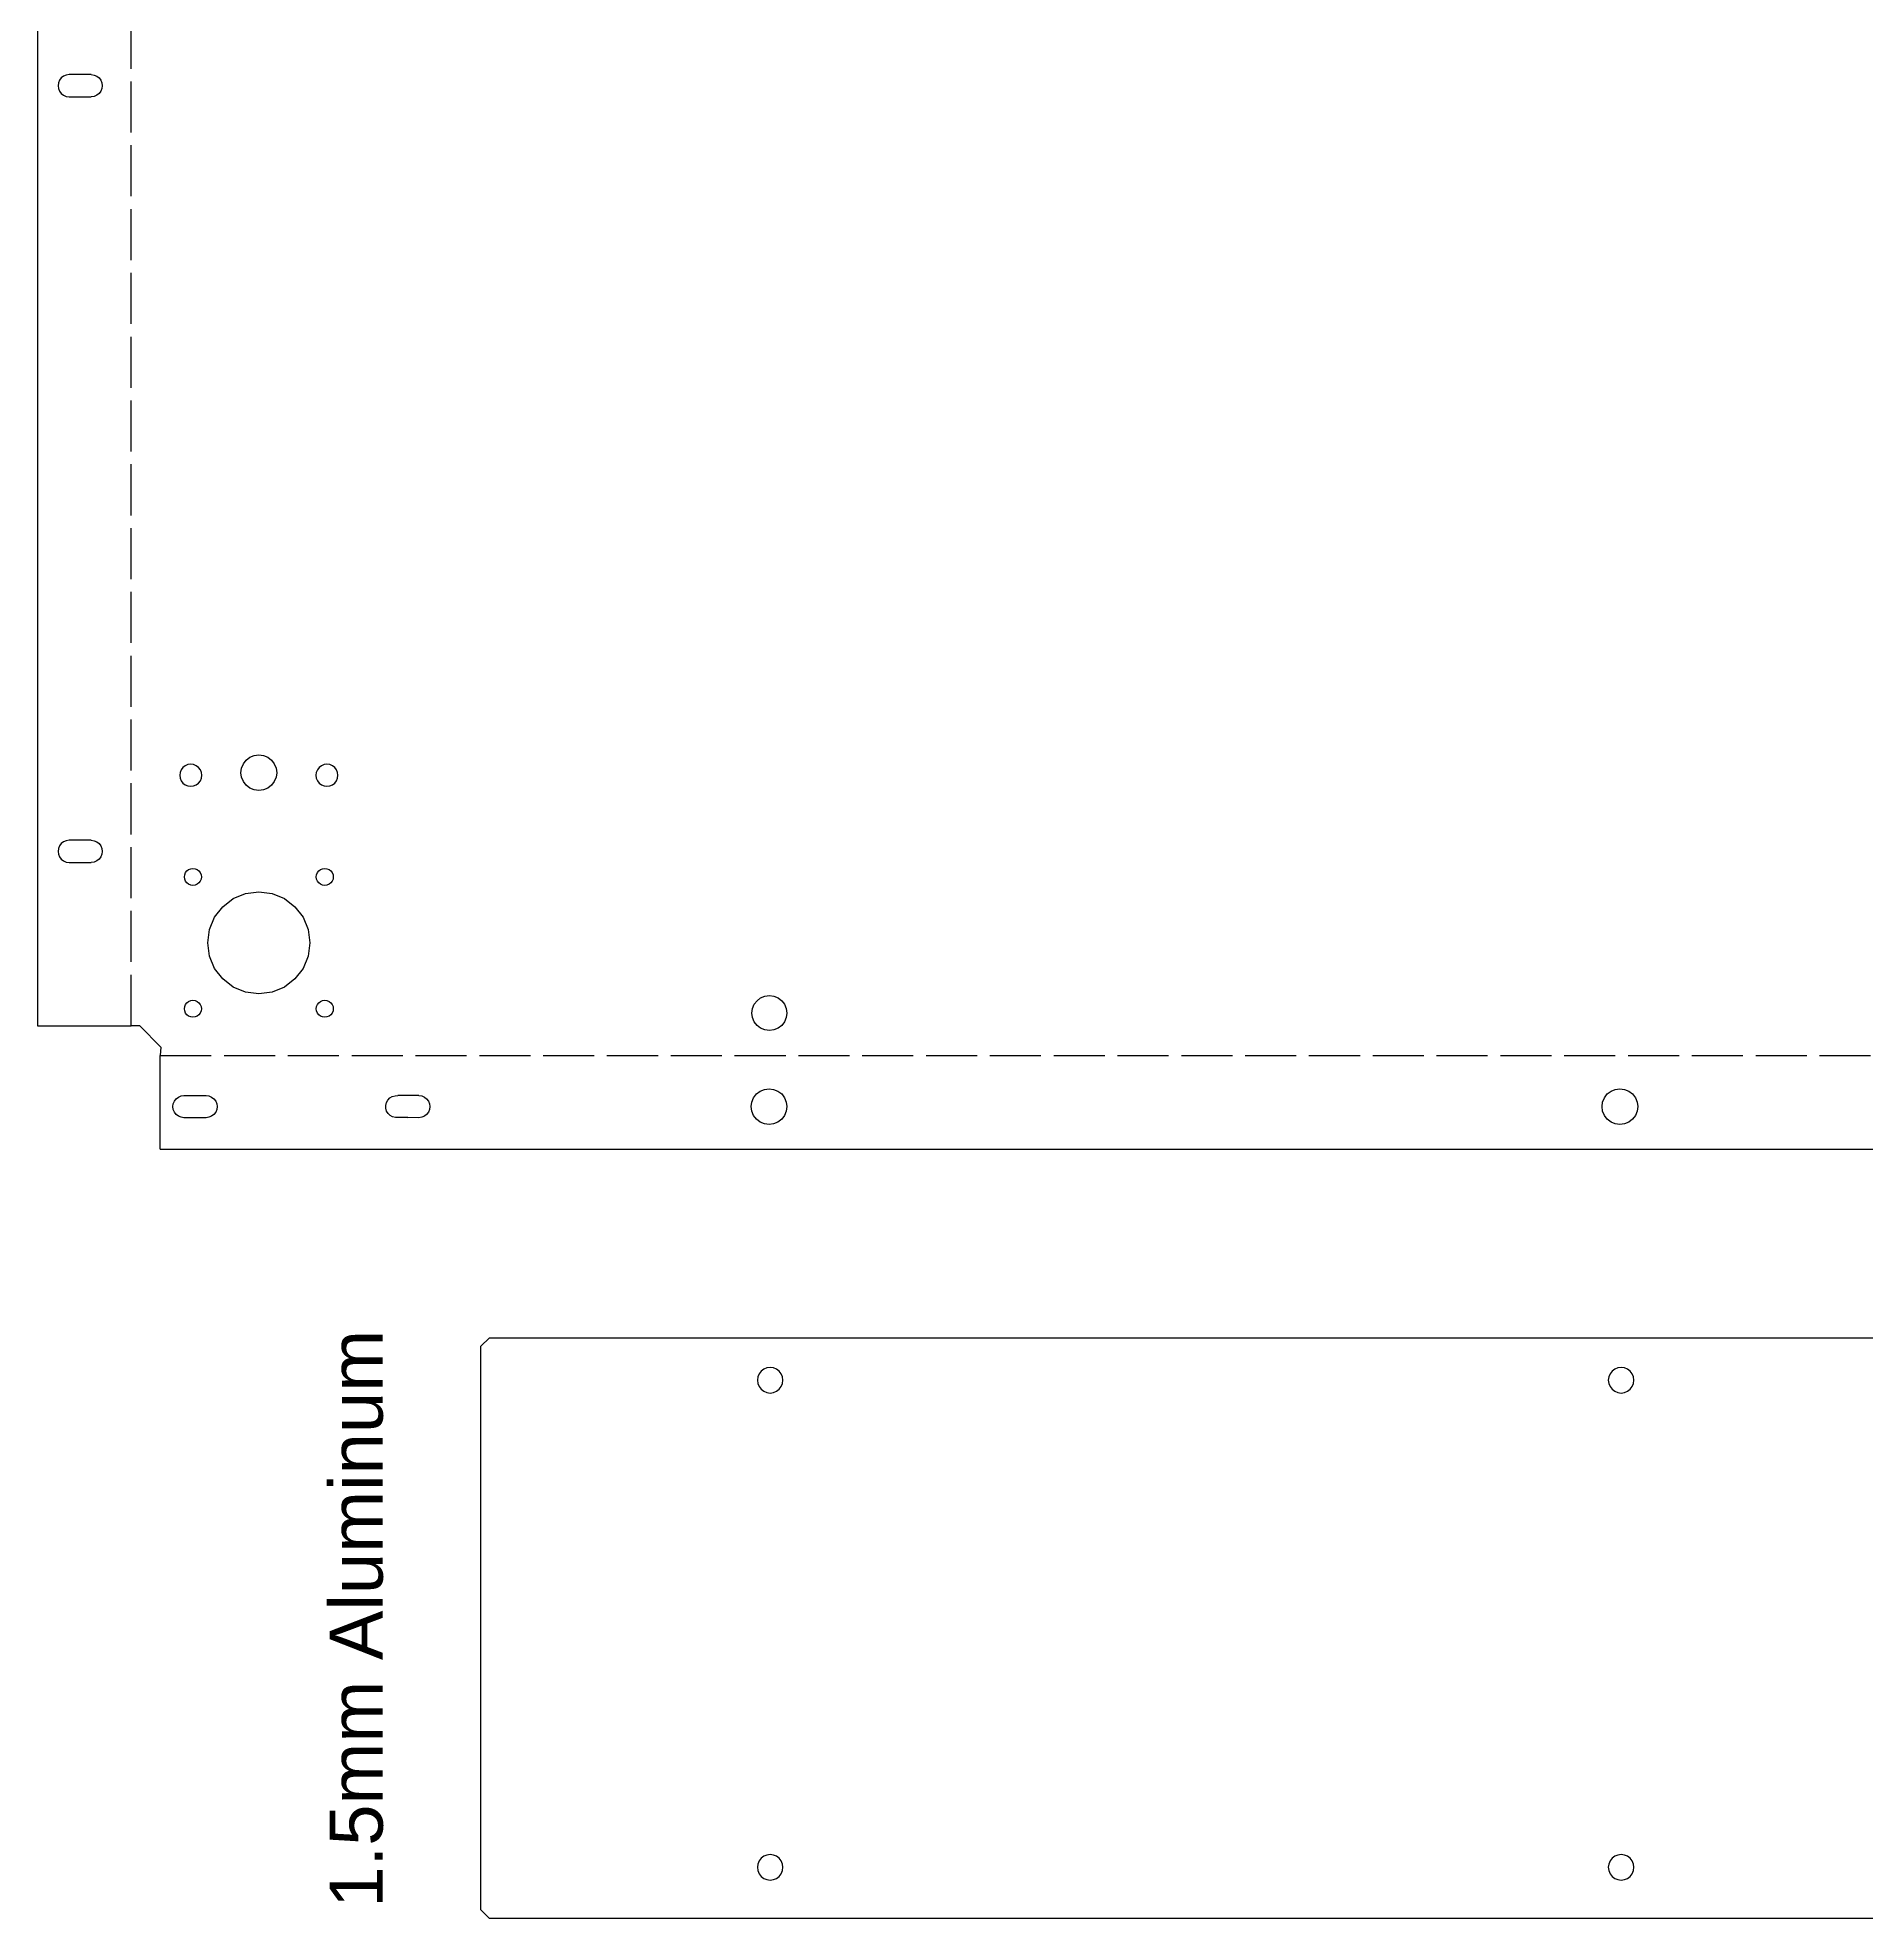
# Model space of a CAD drawing. Extents: x -1267 to 2080, y -21 to 4009.
# Drawn here: x -518.6 to -88.8, y 1127.5 to 1569.6 of the extents above; entities that cross this region are included whole.
import ezdxf

# ---------------------------------------------------------------- set-up
doc = ezdxf.new("R2010")
doc.units = 0
doc.linetypes.add('ACAD_ISO02W100', pattern=[15, 12, -3])
doc.layers.get('0').update_dxf_attribs({"true_color": 0xffffff})
doc.layers.add('Layer0', color=7, linetype='Continuous', true_color=0xffffff)
doc.styles.add('textstyle18', font='')
doc.styles.get('textstyle18').set_extended_font_data('Arial')

msp = doc.modelspace()

# ---------------------------------------------------------------- linework, layer by layer
at = {"layer": 'Layer0'}
for p, q in [((-518.63, 1969.18, 0.05), (-518.63, 1337.33, 0.05)), ((-511.9, 1560.84, 0.05), (-512.53, 1560.58, 0.05)), ((-511.23, 1560.93, 0.05), (-511.9, 1560.84, 0.05)), ((-508.63, 1560.93, 0.05), (-511.23, 1560.93, 0.05)), ((-506.03, 1560.93, 0.05), (-508.63, 1560.93, 0.05)), ((-506.03, 1560.93, 0.05), (-505.35, 1560.84, 0.05)), ((-505.35, 1560.84, 0.05), (-504.73, 1560.58, 0.05)), ((-513.74, 1559, 0.05), (-513.83, 1558.33, 0.05)), ((-513.83, 1558.33, 0.05), (-513.74, 1557.65, 0.05)), ((-513.48, 1559.63, 0.05), (-513.74, 1559, 0.05)), ((-513.74, 1557.65, 0.05), (-513.48, 1557.03, 0.05)), ((-513.06, 1560.17, 0.05), (-513.48, 1559.63, 0.05)), ((-513.48, 1557.03, 0.05), (-513.06, 1556.49, 0.05)), ((-512.53, 1560.58, 0.05), (-513.06, 1560.17, 0.05)), ((-513.06, 1556.49, 0.05), (-512.53, 1556.08, 0.05)), ((-504.73, 1560.58, 0.05), (-504.19, 1560.17, 0.05)), ((-504.19, 1556.49, 0.05), (-504.73, 1556.08, 0.05)), ((-504.19, 1560.17, 0.05), (-503.77, 1559.63, 0.05)), ((-503.77, 1557.03, 0.05), (-504.19, 1556.49, 0.05)), ((-503.77, 1559.63, 0.05), (-503.51, 1559, 0.05)), ((-503.51, 1557.65, 0.05), (-503.77, 1557.03, 0.05)), ((-503.51, 1559, 0.05), (-503.43, 1558.33, 0.05)), ((-503.43, 1558.33, 0.05), (-503.51, 1557.65, 0.05)), ((-512.53, 1556.08, 0.05), (-511.9, 1555.82, 0.05)), ((-511.9, 1555.82, 0.05), (-511.23, 1555.73, 0.05)), ((-511.23, 1555.73, 0.05), (-508.63, 1555.73, 0.05)), ((-508.63, 1555.73, 0.05), (-506.03, 1555.73, 0.05)), ((-505.35, 1555.82, 0.05), (-506.03, 1555.73, 0.05)), ((-504.73, 1556.08, 0.05), (-505.35, 1555.82, 0.05)), ((-484.88, 1397.53, 0.05), (-485.14, 1396.9, 0.05)), ((-484.46, 1398.07, 0.05), (-484.88, 1397.53, 0.05)), ((-483.93, 1398.48, 0.05), (-484.46, 1398.07, 0.05)), ((-483.3, 1398.74, 0.05), (-483.93, 1398.48, 0.05)), ((-482.63, 1398.83, 0.05), (-483.3, 1398.74, 0.05)), ((-481.95, 1398.74, 0.05), (-482.63, 1398.83, 0.05)), ((-481.33, 1398.48, 0.05), (-481.95, 1398.74, 0.05)), ((-480.79, 1398.07, 0.05), (-481.33, 1398.48, 0.05)), ((-480.37, 1397.53, 0.05), (-480.79, 1398.07, 0.05)), ((-480.11, 1396.9, 0.05), (-480.37, 1397.53, 0.05)), ((-470.83, 1396.83, 0.05), (-470.68, 1397.91, 0.05)), ((-470.68, 1397.91, 0.05), (-470.26, 1398.93, 0.05)), ((-470.26, 1398.93, 0.05), (-469.6, 1399.8, 0.05)), ((-469.6, 1399.8, 0.05), (-468.73, 1400.46, 0.05)), ((-468.73, 1400.46, 0.05), (-467.71, 1400.88, 0.05)), ((-467.71, 1400.88, 0.05), (-466.63, 1401.03, 0.05)), ((-466.63, 1401.03, 0.05), (-465.54, 1400.88, 0.05)), ((-465.54, 1400.88, 0.05), (-464.53, 1400.46, 0.05)), ((-464.53, 1400.46, 0.05), (-463.66, 1399.8, 0.05)), ((-463.66, 1399.8, 0.05), (-462.99, 1398.93, 0.05)), ((-462.99, 1398.93, 0.05), (-462.57, 1397.91, 0.05)), ((-462.57, 1397.91, 0.05), (-462.43, 1396.83, 0.05)), ((-452.88, 1397.53, 0.05), (-453.14, 1396.9, 0.05)), ((-452.46, 1398.07, 0.05), (-452.88, 1397.53, 0.05)), ((-451.93, 1398.48, 0.05), (-452.46, 1398.07, 0.05)), ((-451.3, 1398.74, 0.05), (-451.93, 1398.48, 0.05)), ((-450.63, 1398.83, 0.05), (-451.3, 1398.74, 0.05)), ((-449.95, 1398.74, 0.05), (-450.63, 1398.83, 0.05)), ((-449.33, 1398.48, 0.05), (-449.95, 1398.74, 0.05)), ((-448.79, 1398.07, 0.05), (-449.33, 1398.48, 0.05)), ((-448.37, 1397.53, 0.05), (-448.79, 1398.07, 0.05)), ((-448.11, 1396.9, 0.05), (-448.37, 1397.53, 0.05)), ((-485.14, 1396.9, 0.05), (-485.23, 1396.23, 0.05)), ((-485.23, 1396.23, 0.05), (-485.14, 1395.55, 0.05)), ((-485.14, 1395.55, 0.05), (-484.88, 1394.93, 0.05)), ((-484.88, 1394.93, 0.05), (-484.46, 1394.39, 0.05)), ((-484.46, 1394.39, 0.05), (-483.93, 1393.98, 0.05)), ((-483.93, 1393.98, 0.05), (-483.3, 1393.72, 0.05)), ((-483.3, 1393.72, 0.05), (-482.63, 1393.63, 0.05)), ((-482.63, 1393.63, 0.05), (-481.95, 1393.72, 0.05)), ((-481.95, 1393.72, 0.05), (-481.33, 1393.98, 0.05)), ((-481.33, 1393.98, 0.05), (-480.79, 1394.39, 0.05)), ((-480.79, 1394.39, 0.05), (-480.37, 1394.93, 0.05)), ((-480.37, 1394.93, 0.05), (-480.11, 1395.55, 0.05)), ((-480.03, 1396.23, 0.05), (-480.11, 1396.9, 0.05)), ((-480.11, 1395.55, 0.05), (-480.03, 1396.23, 0.05)), ((-470.68, 1395.74, 0.05), (-470.83, 1396.83, 0.05)), ((-470.26, 1394.73, 0.05), (-470.68, 1395.74, 0.05)), ((-469.6, 1393.86, 0.05), (-470.26, 1394.73, 0.05)), ((-468.73, 1393.19, 0.05), (-469.6, 1393.86, 0.05)), ((-467.71, 1392.77, 0.05), (-468.73, 1393.19, 0.05)), ((-466.63, 1392.63, 0.05), (-467.71, 1392.77, 0.05)), ((-465.54, 1392.77, 0.05), (-466.63, 1392.63, 0.05)), ((-464.53, 1393.19, 0.05), (-465.54, 1392.77, 0.05)), ((-463.66, 1393.86, 0.05), (-464.53, 1393.19, 0.05)), ((-462.99, 1394.73, 0.05), (-463.66, 1393.86, 0.05)), ((-462.57, 1395.74, 0.05), (-462.99, 1394.73, 0.05)), ((-462.43, 1396.83, 0.05), (-462.57, 1395.74, 0.05)), ((-453.14, 1396.9, 0.05), (-453.23, 1396.23, 0.05)), ((-453.23, 1396.23, 0.05), (-453.14, 1395.55, 0.05)), ((-453.14, 1395.55, 0.05), (-452.88, 1394.93, 0.05)), ((-452.88, 1394.93, 0.05), (-452.46, 1394.39, 0.05)), ((-452.46, 1394.39, 0.05), (-451.93, 1393.98, 0.05)), ((-451.93, 1393.98, 0.05), (-451.3, 1393.72, 0.05)), ((-451.3, 1393.72, 0.05), (-450.63, 1393.63, 0.05)), ((-450.63, 1393.63, 0.05), (-449.95, 1393.72, 0.05)), ((-449.95, 1393.72, 0.05), (-449.33, 1393.98, 0.05)), ((-449.33, 1393.98, 0.05), (-448.79, 1394.39, 0.05)), ((-448.79, 1394.39, 0.05), (-448.37, 1394.93, 0.05)), ((-448.37, 1394.93, 0.05), (-448.11, 1395.55, 0.05)), ((-448.03, 1396.23, 0.05), (-448.11, 1396.9, 0.05)), ((-448.11, 1395.55, 0.05), (-448.03, 1396.23, 0.05)), ((-513.48, 1379.63, 0.05), (-513.74, 1379, 0.05)), ((-513.06, 1380.17, 0.05), (-513.48, 1379.63, 0.05)), ((-512.53, 1380.58, 0.05), (-513.06, 1380.17, 0.05)), ((-511.9, 1380.84, 0.05), (-512.53, 1380.58, 0.05)), ((-511.23, 1380.93, 0.05), (-511.9, 1380.84, 0.05)), ((-508.63, 1380.93, 0.05), (-511.23, 1380.93, 0.05)), ((-506.03, 1380.93, 0.05), (-508.63, 1380.93, 0.05)), ((-506.03, 1380.93, 0.05), (-505.35, 1380.84, 0.05)), ((-505.35, 1380.84, 0.05), (-504.73, 1380.58, 0.05)), ((-504.73, 1380.58, 0.05), (-504.19, 1380.17, 0.05)), ((-504.19, 1380.17, 0.05), (-503.77, 1379.63, 0.05)), ((-503.77, 1379.63, 0.05), (-503.51, 1379, 0.05)), ((-513.74, 1379, 0.05), (-513.83, 1378.33, 0.05)), ((-513.83, 1378.33, 0.05), (-513.74, 1377.65, 0.05)), ((-513.74, 1377.65, 0.05), (-513.48, 1377.03, 0.05)), ((-513.48, 1377.03, 0.05), (-513.06, 1376.49, 0.05)), ((-513.06, 1376.49, 0.05), (-512.53, 1376.08, 0.05)), ((-512.53, 1376.08, 0.05), (-511.9, 1375.82, 0.05)), ((-511.9, 1375.82, 0.05), (-511.23, 1375.73, 0.05)), ((-511.23, 1375.73, 0.05), (-508.63, 1375.73, 0.05)), ((-508.63, 1375.73, 0.05), (-506.03, 1375.73, 0.05)), ((-505.35, 1375.82, 0.05), (-506.03, 1375.73, 0.05)), ((-504.73, 1376.08, 0.05), (-505.35, 1375.82, 0.05)), ((-504.19, 1376.49, 0.05), (-504.73, 1376.08, 0.05)), ((-503.77, 1377.03, 0.05), (-504.19, 1376.49, 0.05)), ((-503.51, 1377.65, 0.05), (-503.77, 1377.03, 0.05)), ((-503.51, 1379, 0.05), (-503.43, 1378.33, 0.05)), ((-503.43, 1378.33, 0.05), (-503.51, 1377.65, 0.05)), ((-484.13, 1372.33, 0.05), (-484.06, 1372.84, 0.05)), ((-484.06, 1371.81, 0.05), (-484.13, 1372.33, 0.05)), ((-484.06, 1372.84, 0.05), (-483.86, 1373.33, 0.05)), ((-483.86, 1371.33, 0.05), (-484.06, 1371.81, 0.05)), ((-483.86, 1373.33, 0.05), (-483.54, 1373.74, 0.05)), ((-483.54, 1370.91, 0.05), (-483.86, 1371.33, 0.05)), ((-483.54, 1373.74, 0.05), (-483.13, 1374.06, 0.05)), ((-483.13, 1370.6, 0.05), (-483.54, 1370.91, 0.05)), ((-483.13, 1374.06, 0.05), (-482.64, 1374.26, 0.05)), ((-482.64, 1374.26, 0.05), (-482.13, 1374.33, 0.05)), ((-482.13, 1374.33, 0.05), (-481.61, 1374.26, 0.05)), ((-481.61, 1374.26, 0.05), (-481.13, 1374.06, 0.05)), ((-481.13, 1374.06, 0.05), (-480.71, 1373.74, 0.05)), ((-480.71, 1370.91, 0.05), (-481.13, 1370.6, 0.05)), ((-480.71, 1373.74, 0.05), (-480.39, 1373.33, 0.05)), ((-480.39, 1371.33, 0.05), (-480.71, 1370.91, 0.05)), ((-480.39, 1373.33, 0.05), (-480.19, 1372.84, 0.05)), ((-480.19, 1371.81, 0.05), (-480.39, 1371.33, 0.05)), ((-480.19, 1372.84, 0.05), (-480.13, 1372.33, 0.05)), ((-480.13, 1372.33, 0.05), (-480.19, 1371.81, 0.05)), ((-453.13, 1372.33, 0.05), (-453.06, 1372.84, 0.05)), ((-453.06, 1371.81, 0.05), (-453.13, 1372.33, 0.05)), ((-453.06, 1372.84, 0.05), (-452.86, 1373.33, 0.05)), ((-452.86, 1371.33, 0.05), (-453.06, 1371.81, 0.05)), ((-452.86, 1373.33, 0.05), (-452.54, 1373.74, 0.05)), ((-452.54, 1370.91, 0.05), (-452.86, 1371.33, 0.05)), ((-452.54, 1373.74, 0.05), (-452.13, 1374.06, 0.05)), ((-452.13, 1370.6, 0.05), (-452.54, 1370.91, 0.05)), ((-452.13, 1374.06, 0.05), (-451.64, 1374.26, 0.05)), ((-451.64, 1374.26, 0.05), (-451.13, 1374.33, 0.05)), ((-451.13, 1374.33, 0.05), (-450.61, 1374.26, 0.05)), ((-450.61, 1374.26, 0.05), (-450.13, 1374.06, 0.05)), ((-450.13, 1374.06, 0.05), (-449.71, 1373.74, 0.05)), ((-449.71, 1370.91, 0.05), (-450.13, 1370.6, 0.05)), ((-449.71, 1373.74, 0.05), (-449.39, 1373.33, 0.05)), ((-449.39, 1371.33, 0.05), (-449.71, 1370.91, 0.05)), ((-449.39, 1373.33, 0.05), (-449.19, 1372.84, 0.05)), ((-449.19, 1371.81, 0.05), (-449.39, 1371.33, 0.05)), ((-449.19, 1372.84, 0.05), (-449.13, 1372.33, 0.05)), ((-449.13, 1372.33, 0.05), (-449.19, 1371.81, 0.05)), ((-482.64, 1370.4, 0.05), (-483.13, 1370.6, 0.05)), ((-482.13, 1370.33, 0.05), (-482.64, 1370.4, 0.05)), ((-481.61, 1370.4, 0.05), (-482.13, 1370.33, 0.05)), ((-481.13, 1370.6, 0.05), (-481.61, 1370.4, 0.05)), ((-475.11, 1365.31, 0.05), (-472.63, 1367.22, 0.05)), ((-472.63, 1367.22, 0.05), (-469.73, 1368.42, 0.05)), ((-469.73, 1368.42, 0.05), (-466.63, 1368.83, 0.05)), ((-466.63, 1368.83, 0.05), (-463.52, 1368.42, 0.05)), ((-463.52, 1368.42, 0.05), (-460.63, 1367.22, 0.05)), ((-460.63, 1367.22, 0.05), (-458.14, 1365.31, 0.05)), ((-451.64, 1370.4, 0.05), (-452.13, 1370.6, 0.05)), ((-451.13, 1370.33, 0.05), (-451.64, 1370.4, 0.05)), ((-450.61, 1370.4, 0.05), (-451.13, 1370.33, 0.05)), ((-450.13, 1370.6, 0.05), (-450.61, 1370.4, 0.05)), ((-478.22, 1359.93, 0.05), (-477.02, 1362.83, 0.05)), ((-477.02, 1362.83, 0.05), (-475.11, 1365.31, 0.05)), ((-458.14, 1365.31, 0.05), (-456.23, 1362.83, 0.05)), ((-456.23, 1362.83, 0.05), (-455.03, 1359.93, 0.05)), ((-478.63, 1356.83, 0.05), (-478.22, 1359.93, 0.05)), ((-455.03, 1359.93, 0.05), (-454.63, 1356.83, 0.05)), ((-478.22, 1353.72, 0.05), (-478.63, 1356.83, 0.05)), ((-477.02, 1350.83, 0.05), (-478.22, 1353.72, 0.05)), ((-455.03, 1353.72, 0.05), (-456.23, 1350.83, 0.05)), ((-454.63, 1356.83, 0.05), (-455.03, 1353.72, 0.05)), ((-475.11, 1348.34, 0.05), (-477.02, 1350.83, 0.05)), ((-456.23, 1350.83, 0.05), (-458.14, 1348.34, 0.05)), ((-472.63, 1346.43, 0.05), (-475.11, 1348.34, 0.05)), ((-469.73, 1345.24, 0.05), (-472.63, 1346.43, 0.05)), ((-466.63, 1344.83, 0.05), (-469.73, 1345.24, 0.05)), ((-463.52, 1345.24, 0.05), (-466.63, 1344.83, 0.05)), ((-460.63, 1346.43, 0.05), (-463.52, 1345.24, 0.05)), ((-458.14, 1348.34, 0.05), (-460.63, 1346.43, 0.05)), ((-348.68, 1343.88, 0.05), (-347.69, 1344.29, 0.05)), ((-347.69, 1344.29, 0.05), (-346.63, 1344.43, 0.05)), ((-346.63, 1344.43, 0.05), (-345.56, 1344.29, 0.05)), ((-345.56, 1344.29, 0.05), (-344.58, 1343.88, 0.05)), ((-484.13, 1341.33, 0.05), (-484.06, 1341.84, 0.05)), ((-484.06, 1340.81, 0.05), (-484.13, 1341.33, 0.05)), ((-484.06, 1341.84, 0.05), (-483.86, 1342.33, 0.05)), ((-483.86, 1340.33, 0.05), (-484.06, 1340.81, 0.05)), ((-483.86, 1342.33, 0.05), (-483.54, 1342.74, 0.05)), ((-483.54, 1339.91, 0.05), (-483.86, 1340.33, 0.05)), ((-483.54, 1342.74, 0.05), (-483.13, 1343.06, 0.05)), ((-483.13, 1339.6, 0.05), (-483.54, 1339.91, 0.05)), ((-483.13, 1343.06, 0.05), (-482.64, 1343.26, 0.05)), ((-482.64, 1343.26, 0.05), (-482.13, 1343.33, 0.05)), ((-482.13, 1343.33, 0.05), (-481.61, 1343.26, 0.05)), ((-481.61, 1343.26, 0.05), (-481.13, 1343.06, 0.05)), ((-481.13, 1343.06, 0.05), (-480.71, 1342.74, 0.05)), ((-480.71, 1339.91, 0.05), (-481.13, 1339.6, 0.05)), ((-480.71, 1342.74, 0.05), (-480.39, 1342.33, 0.05)), ((-480.39, 1340.33, 0.05), (-480.71, 1339.91, 0.05)), ((-480.39, 1342.33, 0.05), (-480.19, 1341.84, 0.05)), ((-480.19, 1340.81, 0.05), (-480.39, 1340.33, 0.05)), ((-480.19, 1341.84, 0.05), (-480.13, 1341.33, 0.05)), ((-480.13, 1341.33, 0.05), (-480.19, 1340.81, 0.05)), ((-453.13, 1341.33, 0.05), (-453.06, 1341.84, 0.05)), ((-453.06, 1340.81, 0.05), (-453.13, 1341.33, 0.05)), ((-453.06, 1341.84, 0.05), (-452.86, 1342.33, 0.05)), ((-452.86, 1340.33, 0.05), (-453.06, 1340.81, 0.05)), ((-452.86, 1342.33, 0.05), (-452.54, 1342.74, 0.05)), ((-452.54, 1339.91, 0.05), (-452.86, 1340.33, 0.05)), ((-452.54, 1342.74, 0.05), (-452.13, 1343.06, 0.05)), ((-452.13, 1339.6, 0.05), (-452.54, 1339.91, 0.05)), ((-452.13, 1343.06, 0.05), (-451.64, 1343.26, 0.05)), ((-451.64, 1343.26, 0.05), (-451.13, 1343.33, 0.05)), ((-451.13, 1343.33, 0.05), (-450.61, 1343.26, 0.05)), ((-450.61, 1343.26, 0.05), (-450.13, 1343.06, 0.05)), ((-450.13, 1343.06, 0.05), (-449.71, 1342.74, 0.05)), ((-449.71, 1339.91, 0.05), (-450.13, 1339.6, 0.05)), ((-449.71, 1342.74, 0.05), (-449.39, 1342.33, 0.05)), ((-449.39, 1340.33, 0.05), (-449.71, 1339.91, 0.05)), ((-449.39, 1342.33, 0.05), (-449.19, 1341.84, 0.05)), ((-449.19, 1340.81, 0.05), (-449.39, 1340.33, 0.05)), ((-449.19, 1341.84, 0.05), (-449.13, 1341.33, 0.05)), ((-449.13, 1341.33, 0.05), (-449.19, 1340.81, 0.05)), ((-350.73, 1340.33, 0.05), (-350.59, 1341.39, 0.05)), ((-350.59, 1339.27, 0.05), (-350.73, 1340.33, 0.05)), ((-350.59, 1341.39, 0.05), (-350.18, 1342.38, 0.05)), ((-350.18, 1342.38, 0.05), (-349.52, 1343.23, 0.05)), ((-349.52, 1343.23, 0.05), (-348.68, 1343.88, 0.05)), ((-344.58, 1343.88, 0.05), (-343.73, 1343.23, 0.05)), ((-343.73, 1343.23, 0.05), (-343.07, 1342.38, 0.05)), ((-343.07, 1342.38, 0.05), (-342.67, 1341.39, 0.05)), ((-342.67, 1341.39, 0.05), (-342.53, 1340.33, 0.05)), ((-342.53, 1340.33, 0.05), (-342.67, 1339.27, 0.05)), ((-518.63, 1337.33, 0.05), (-496.63, 1337.33, 0.05)), ((-494.63, 1337.33, 0.05), (-496.63, 1337.33, 0.05)), ((-494.63, 1337.33, 0.05), (-489.63, 1332.33, 0.05)), ((-482.64, 1339.4, 0.05), (-483.13, 1339.6, 0.05)), ((-482.13, 1339.33, 0.05), (-482.64, 1339.4, 0.05)), ((-481.61, 1339.4, 0.05), (-482.13, 1339.33, 0.05)), ((-481.13, 1339.6, 0.05), (-481.61, 1339.4, 0.05)), ((-451.64, 1339.4, 0.05), (-452.13, 1339.6, 0.05)), ((-451.13, 1339.33, 0.05), (-451.64, 1339.4, 0.05)), ((-450.61, 1339.4, 0.05), (-451.13, 1339.33, 0.05)), ((-450.13, 1339.6, 0.05), (-450.61, 1339.4, 0.05)), ((-350.18, 1338.28, 0.05), (-350.59, 1339.27, 0.05)), ((-349.52, 1337.43, 0.05), (-350.18, 1338.28, 0.05)), ((-348.68, 1336.78, 0.05), (-349.52, 1337.43, 0.05)), ((-347.69, 1336.37, 0.05), (-348.68, 1336.78, 0.05)), ((-346.63, 1336.23, 0.05), (-347.69, 1336.37, 0.05)), ((-345.56, 1336.37, 0.05), (-346.63, 1336.23, 0.05)), ((-344.58, 1336.78, 0.05), (-345.56, 1336.37, 0.05)), ((-343.73, 1337.43, 0.05), (-344.58, 1336.78, 0.05)), ((-343.07, 1338.28, 0.05), (-343.73, 1337.43, 0.05)), ((-342.67, 1339.27, 0.05), (-343.07, 1338.28, 0.05)), ((-489.63, 1332.33, 0.05), (-489.8, 1330.33, 0.05)), ((-489.8, 1308.33, 0.05), (-489.8, 1330.33, 0.05)), ((-348.81, 1321.96, 0.05), (-347.8, 1322.38, 0.05)), ((-347.8, 1322.38, 0.05), (-346.71, 1322.53, 0.05)), ((-346.71, 1322.53, 0.05), (-345.63, 1322.38, 0.05)), ((-345.63, 1322.38, 0.05), (-344.61, 1321.96, 0.05)), ((-148.81, 1321.96, 0.05), (-147.8, 1322.38, 0.05)), ((-147.8, 1322.38, 0.05), (-146.71, 1322.53, 0.05)), ((-146.71, 1322.53, 0.05), (-145.63, 1322.38, 0.05)), ((-145.63, 1322.38, 0.05), (-144.61, 1321.96, 0.05)), ((-486.83, 1318.33, 0.05), (-486.74, 1319, 0.05)), ((-486.74, 1317.65, 0.05), (-486.83, 1318.33, 0.05)), ((-486.74, 1319, 0.05), (-486.48, 1319.63, 0.05)), ((-486.48, 1317.03, 0.05), (-486.74, 1317.65, 0.05)), ((-486.48, 1319.63, 0.05), (-486.06, 1320.17, 0.05)), ((-486.06, 1320.17, 0.05), (-485.53, 1320.58, 0.05)), ((-485.53, 1320.58, 0.05), (-484.9, 1320.84, 0.05)), ((-484.9, 1320.84, 0.05), (-484.23, 1320.93, 0.05)), ((-484.23, 1320.93, 0.05), (-481.63, 1320.93, 0.05)), ((-481.63, 1320.93, 0.05), (-479.03, 1320.93, 0.05)), ((-479.03, 1320.93, 0.05), (-478.35, 1320.84, 0.05)), ((-478.35, 1320.84, 0.05), (-477.73, 1320.58, 0.05)), ((-477.73, 1320.58, 0.05), (-477.19, 1320.17, 0.05)), ((-477.19, 1320.17, 0.05), (-476.77, 1319.63, 0.05)), ((-476.77, 1319.63, 0.05), (-476.51, 1319, 0.05)), ((-476.51, 1317.65, 0.05), (-476.77, 1317.03, 0.05)), ((-476.51, 1319, 0.05), (-476.43, 1318.33, 0.05)), ((-476.43, 1318.33, 0.05), (-476.51, 1317.65, 0.05)), ((-436.81, 1318.63, 0.05), (-436.64, 1319.28, 0.05)), ((-436.8, 1317.95, 0.05), (-436.81, 1318.63, 0.05)), ((-436.61, 1317.29, 0.05), (-436.8, 1317.95, 0.05)), ((-436.64, 1319.28, 0.05), (-436.31, 1319.88, 0.05)), ((-436.31, 1319.88, 0.05), (-435.84, 1320.36, 0.05)), ((-435.84, 1320.36, 0.05), (-435.26, 1320.71, 0.05)), ((-435.26, 1320.71, 0.05), (-434.61, 1320.9, 0.05)), ((-434.61, 1320.9, 0.05), (-433.93, 1320.91, 0.05)), ((-431.63, 1320.93, 0.05), (-433.93, 1320.91, 0.05)), ((-429.03, 1320.93, 0.05), (-431.63, 1320.93, 0.05)), ((-429.03, 1320.93, 0.05), (-428.35, 1320.84, 0.05)), ((-428.35, 1320.84, 0.05), (-427.73, 1320.58, 0.05)), ((-427.73, 1320.58, 0.05), (-427.19, 1320.17, 0.05)), ((-427.19, 1320.17, 0.05), (-426.77, 1319.63, 0.05)), ((-426.77, 1319.63, 0.05), (-426.51, 1319, 0.05)), ((-426.51, 1317.65, 0.05), (-426.77, 1317.03, 0.05)), ((-426.51, 1319, 0.05), (-426.43, 1318.33, 0.05)), ((-426.43, 1318.33, 0.05), (-426.51, 1317.65, 0.05)), ((-350.91, 1318.33, 0.05), (-350.77, 1319.41, 0.05)), ((-350.77, 1317.24, 0.05), (-350.91, 1318.33, 0.05)), ((-350.77, 1319.41, 0.05), (-350.35, 1320.43, 0.05)), ((-350.35, 1320.43, 0.05), (-349.68, 1321.3, 0.05)), ((-349.68, 1321.3, 0.05), (-348.81, 1321.96, 0.05)), ((-344.61, 1321.96, 0.05), (-343.74, 1321.3, 0.05)), ((-343.74, 1321.3, 0.05), (-343.07, 1320.43, 0.05)), ((-343.07, 1320.43, 0.05), (-342.66, 1319.41, 0.05)), ((-342.66, 1319.41, 0.05), (-342.51, 1318.33, 0.05)), ((-342.51, 1318.33, 0.05), (-342.66, 1317.24, 0.05)), ((-150.91, 1318.33, 0.05), (-150.77, 1319.41, 0.05)), ((-150.77, 1317.24, 0.05), (-150.91, 1318.33, 0.05)), ((-150.77, 1319.41, 0.05), (-150.35, 1320.43, 0.05)), ((-150.35, 1320.43, 0.05), (-149.68, 1321.3, 0.05)), ((-149.68, 1321.3, 0.05), (-148.81, 1321.96, 0.05)), ((-144.61, 1321.96, 0.05), (-143.74, 1321.3, 0.05)), ((-143.74, 1321.3, 0.05), (-143.07, 1320.43, 0.05)), ((-143.07, 1320.43, 0.05), (-142.66, 1319.41, 0.05)), ((-142.66, 1319.41, 0.05), (-142.51, 1318.33, 0.05)), ((-142.51, 1318.33, 0.05), (-142.66, 1317.24, 0.05)), ((-486.06, 1316.49, 0.05), (-486.48, 1317.03, 0.05)), ((-485.53, 1316.08, 0.05), (-486.06, 1316.49, 0.05)), ((-484.9, 1315.82, 0.05), (-485.53, 1316.08, 0.05)), ((-484.23, 1315.73, 0.05), (-484.9, 1315.82, 0.05)), ((-481.63, 1315.73, 0.05), (-484.23, 1315.73, 0.05)), ((-479.03, 1315.73, 0.05), (-481.63, 1315.73, 0.05)), ((-478.35, 1315.82, 0.05), (-479.03, 1315.73, 0.05)), ((-477.73, 1316.08, 0.05), (-478.35, 1315.82, 0.05)), ((-477.19, 1316.49, 0.05), (-477.73, 1316.08, 0.05)), ((-476.77, 1317.03, 0.05), (-477.19, 1316.49, 0.05)), ((-436.26, 1316.71, 0.05), (-436.61, 1317.29, 0.05)), ((-435.78, 1316.24, 0.05), (-436.26, 1316.71, 0.05)), ((-435.18, 1315.91, 0.05), (-435.78, 1316.24, 0.05)), ((-434.52, 1315.74, 0.05), (-435.18, 1315.91, 0.05)), ((-433.85, 1315.75, 0.05), (-434.52, 1315.74, 0.05)), ((-431.69, 1315.74, 0.05), (-433.85, 1315.75, 0.05)), ((-431.63, 1315.73, 0.05), (-431.69, 1315.74, 0.05)), ((-431.57, 1315.74, 0.05), (-431.63, 1315.73, 0.05)), ((-429.03, 1315.73, 0.05), (-431.57, 1315.74, 0.05)), ((-428.35, 1315.82, 0.05), (-429.03, 1315.73, 0.05)), ((-427.73, 1316.08, 0.05), (-428.35, 1315.82, 0.05)), ((-427.19, 1316.49, 0.05), (-427.73, 1316.08, 0.05)), ((-426.77, 1317.03, 0.05), (-427.19, 1316.49, 0.05)), ((-350.35, 1316.23, 0.05), (-350.77, 1317.24, 0.05)), ((-349.68, 1315.36, 0.05), (-350.35, 1316.23, 0.05)), ((-348.81, 1314.69, 0.05), (-349.68, 1315.36, 0.05)), ((-347.8, 1314.27, 0.05), (-348.81, 1314.69, 0.05)), ((-346.71, 1314.13, 0.05), (-347.8, 1314.27, 0.05)), ((-345.63, 1314.27, 0.05), (-346.71, 1314.13, 0.05)), ((-344.61, 1314.69, 0.05), (-345.63, 1314.27, 0.05)), ((-343.74, 1315.36, 0.05), (-344.61, 1314.69, 0.05)), ((-343.07, 1316.23, 0.05), (-343.74, 1315.36, 0.05)), ((-342.66, 1317.24, 0.05), (-343.07, 1316.23, 0.05)), ((-150.35, 1316.23, 0.05), (-150.77, 1317.24, 0.05)), ((-149.68, 1315.36, 0.05), (-150.35, 1316.23, 0.05)), ((-148.81, 1314.69, 0.05), (-149.68, 1315.36, 0.05)), ((-147.8, 1314.27, 0.05), (-148.81, 1314.69, 0.05)), ((-146.71, 1314.13, 0.05), (-147.8, 1314.27, 0.05)), ((-145.63, 1314.27, 0.05), (-146.71, 1314.13, 0.05)), ((-144.61, 1314.69, 0.05), (-145.63, 1314.27, 0.05)), ((-143.74, 1315.36, 0.05), (-144.61, 1314.69, 0.05)), ((-143.07, 1316.23, 0.05), (-143.74, 1315.36, 0.05)), ((-142.66, 1317.24, 0.05), (-143.07, 1316.23, 0.05)), ((-489.8, 1308.33, 0.05), (396.37, 1308.33, 0.05)), ((-414.44, 1262, 0.05), (-412.44, 1264, 0.05)), ((-414.44, 1129.5, 0.05), (-414.44, 1262, 0.05)), ((-412.44, 1264, 0.05), (319.56, 1264, 0.05)), ((-348.56, 1256.12, 0.05), (-349.04, 1255.5, 0.05)), ((-347.94, 1256.59, 0.05), (-348.56, 1256.12, 0.05)), ((-347.22, 1256.89, 0.05), (-347.94, 1256.59, 0.05)), ((-346.44, 1257, 0.05), (-347.22, 1256.89, 0.05)), ((-345.66, 1256.89, 0.05), (-346.44, 1257, 0.05)), ((-344.94, 1256.59, 0.05), (-345.66, 1256.89, 0.05)), ((-344.32, 1256.12, 0.05), (-344.94, 1256.59, 0.05)), ((-343.84, 1255.5, 0.05), (-344.32, 1256.12, 0.05)), ((-148.56, 1256.12, 0.05), (-149.04, 1255.5, 0.05)), ((-147.94, 1256.59, 0.05), (-148.56, 1256.12, 0.05)), ((-147.22, 1256.89, 0.05), (-147.94, 1256.59, 0.05)), ((-146.44, 1257, 0.05), (-147.22, 1256.89, 0.05)), ((-145.66, 1256.89, 0.05), (-146.44, 1257, 0.05)), ((-144.94, 1256.59, 0.05), (-145.66, 1256.89, 0.05)), ((-144.32, 1256.12, 0.05), (-144.94, 1256.59, 0.05)), ((-143.84, 1255.5, 0.05), (-144.32, 1256.12, 0.05)), ((-349.34, 1254.77, 0.05), (-349.44, 1254, 0.05)), ((-349.44, 1254, 0.05), (-349.34, 1253.22, 0.05)), ((-349.04, 1255.5, 0.05), (-349.34, 1254.77, 0.05)), ((-349.34, 1253.22, 0.05), (-349.04, 1252.5, 0.05)), ((-349.04, 1252.5, 0.05), (-348.56, 1251.87, 0.05)), ((-348.56, 1251.87, 0.05), (-347.94, 1251.4, 0.05)), ((-347.94, 1251.4, 0.05), (-347.22, 1251.1, 0.05)), ((-345.66, 1251.1, 0.05), (-344.94, 1251.4, 0.05)), ((-344.94, 1251.4, 0.05), (-344.32, 1251.87, 0.05)), ((-344.32, 1251.87, 0.05), (-343.84, 1252.5, 0.05)), ((-343.54, 1254.77, 0.05), (-343.84, 1255.5, 0.05)), ((-343.84, 1252.5, 0.05), (-343.54, 1253.22, 0.05)), ((-343.44, 1254, 0.05), (-343.54, 1254.77, 0.05)), ((-343.54, 1253.22, 0.05), (-343.44, 1254, 0.05)), ((-149.34, 1254.77, 0.05), (-149.44, 1254, 0.05)), ((-149.44, 1254, 0.05), (-149.34, 1253.22, 0.05)), ((-149.04, 1255.5, 0.05), (-149.34, 1254.77, 0.05)), ((-149.34, 1253.22, 0.05), (-149.04, 1252.5, 0.05)), ((-149.04, 1252.5, 0.05), (-148.56, 1251.87, 0.05)), ((-148.56, 1251.87, 0.05), (-147.94, 1251.4, 0.05)), ((-147.94, 1251.4, 0.05), (-147.22, 1251.1, 0.05)), ((-145.66, 1251.1, 0.05), (-144.94, 1251.4, 0.05)), ((-144.94, 1251.4, 0.05), (-144.32, 1251.87, 0.05)), ((-144.32, 1251.87, 0.05), (-143.84, 1252.5, 0.05)), ((-143.54, 1254.77, 0.05), (-143.84, 1255.5, 0.05)), ((-143.84, 1252.5, 0.05), (-143.54, 1253.22, 0.05)), ((-143.44, 1254, 0.05), (-143.54, 1254.77, 0.05)), ((-143.54, 1253.22, 0.05), (-143.44, 1254, 0.05)), ((-347.22, 1251.1, 0.05), (-346.44, 1251, 0.05)), ((-346.44, 1251, 0.05), (-345.66, 1251.1, 0.05)), ((-147.22, 1251.1, 0.05), (-146.44, 1251, 0.05)), ((-146.44, 1251, 0.05), (-145.66, 1251.1, 0.05)), ((-349.04, 1141, 0.05), (-349.34, 1140.27, 0.05)), ((-348.56, 1141.62, 0.05), (-349.04, 1141, 0.05)), ((-347.94, 1142.09, 0.05), (-348.56, 1141.62, 0.05)), ((-347.22, 1142.39, 0.05), (-347.94, 1142.09, 0.05)), ((-346.44, 1142.5, 0.05), (-347.22, 1142.39, 0.05)), ((-345.66, 1142.39, 0.05), (-346.44, 1142.5, 0.05)), ((-344.94, 1142.09, 0.05), (-345.66, 1142.39, 0.05)), ((-344.32, 1141.62, 0.05), (-344.94, 1142.09, 0.05)), ((-343.84, 1141, 0.05), (-344.32, 1141.62, 0.05)), ((-343.54, 1140.27, 0.05), (-343.84, 1141, 0.05)), ((-149.04, 1141, 0.05), (-149.34, 1140.27, 0.05)), ((-148.56, 1141.62, 0.05), (-149.04, 1141, 0.05)), ((-147.94, 1142.09, 0.05), (-148.56, 1141.62, 0.05)), ((-147.22, 1142.39, 0.05), (-147.94, 1142.09, 0.05)), ((-146.44, 1142.5, 0.05), (-147.22, 1142.39, 0.05)), ((-145.66, 1142.39, 0.05), (-146.44, 1142.5, 0.05)), ((-144.94, 1142.09, 0.05), (-145.66, 1142.39, 0.05)), ((-144.32, 1141.62, 0.05), (-144.94, 1142.09, 0.05)), ((-143.84, 1141, 0.05), (-144.32, 1141.62, 0.05)), ((-143.54, 1140.27, 0.05), (-143.84, 1141, 0.05)), ((-349.34, 1140.27, 0.05), (-349.44, 1139.5, 0.05)), ((-349.44, 1139.5, 0.05), (-349.34, 1138.72, 0.05)), ((-349.34, 1138.72, 0.05), (-349.04, 1138, 0.05)), ((-349.04, 1138, 0.05), (-348.56, 1137.37, 0.05)), ((-348.56, 1137.37, 0.05), (-347.94, 1136.9, 0.05)), ((-347.94, 1136.9, 0.05), (-347.22, 1136.6, 0.05)), ((-347.22, 1136.6, 0.05), (-346.44, 1136.5, 0.05)), ((-346.44, 1136.5, 0.05), (-345.66, 1136.6, 0.05)), ((-345.66, 1136.6, 0.05), (-344.94, 1136.9, 0.05)), ((-344.94, 1136.9, 0.05), (-344.32, 1137.37, 0.05)), ((-344.32, 1137.37, 0.05), (-343.84, 1138, 0.05)), ((-343.84, 1138, 0.05), (-343.54, 1138.72, 0.05)), ((-343.44, 1139.5, 0.05), (-343.54, 1140.27, 0.05)), ((-343.54, 1138.72, 0.05), (-343.44, 1139.5, 0.05)), ((-149.34, 1140.27, 0.05), (-149.44, 1139.5, 0.05)), ((-149.44, 1139.5, 0.05), (-149.34, 1138.72, 0.05)), ((-149.34, 1138.72, 0.05), (-149.04, 1138, 0.05)), ((-149.04, 1138, 0.05), (-148.56, 1137.37, 0.05)), ((-148.56, 1137.37, 0.05), (-147.94, 1136.9, 0.05)), ((-147.94, 1136.9, 0.05), (-147.22, 1136.6, 0.05)), ((-147.22, 1136.6, 0.05), (-146.44, 1136.5, 0.05)), ((-146.44, 1136.5, 0.05), (-145.66, 1136.6, 0.05)), ((-145.66, 1136.6, 0.05), (-144.94, 1136.9, 0.05)), ((-144.94, 1136.9, 0.05), (-144.32, 1137.37, 0.05)), ((-144.32, 1137.37, 0.05), (-143.84, 1138, 0.05)), ((-143.84, 1138, 0.05), (-143.54, 1138.72, 0.05)), ((-143.44, 1139.5, 0.05), (-143.54, 1140.27, 0.05)), ((-143.54, 1138.72, 0.05), (-143.44, 1139.5, 0.05)), ((-414.44, 1129.5, 0.05), (-412.44, 1127.5, 0.05)), ((319.56, 1127.5, 0.05), (-412.44, 1127.5, 0.05))]:
    msp.add_line(p, q, dxfattribs=at)
at = {"layer": 'Layer0', "color": 2, "linetype": 'ACAD_ISO02W100', "true_color": 0xffff00}
for p, q in [((-496.63, 1337.33, 0.05), (-496.63, 1969.18, 0.05)), ((-489.8, 1330.33, 0.05), (396.37, 1330.33, 0.05))]:
    msp.add_line(p, q, dxfattribs=at)

# ---------------------------------------------------------------- texts
at = {"insert": (-450, 1130), "char_height": 1, "attachment_point": 1, "rotation": 90, "style": 'textstyle18'}
msp.add_mtext('\\H12.5;1.5mm Aluminum\\P', dxfattribs=at)

doc.saveas('drawing.dxf')
